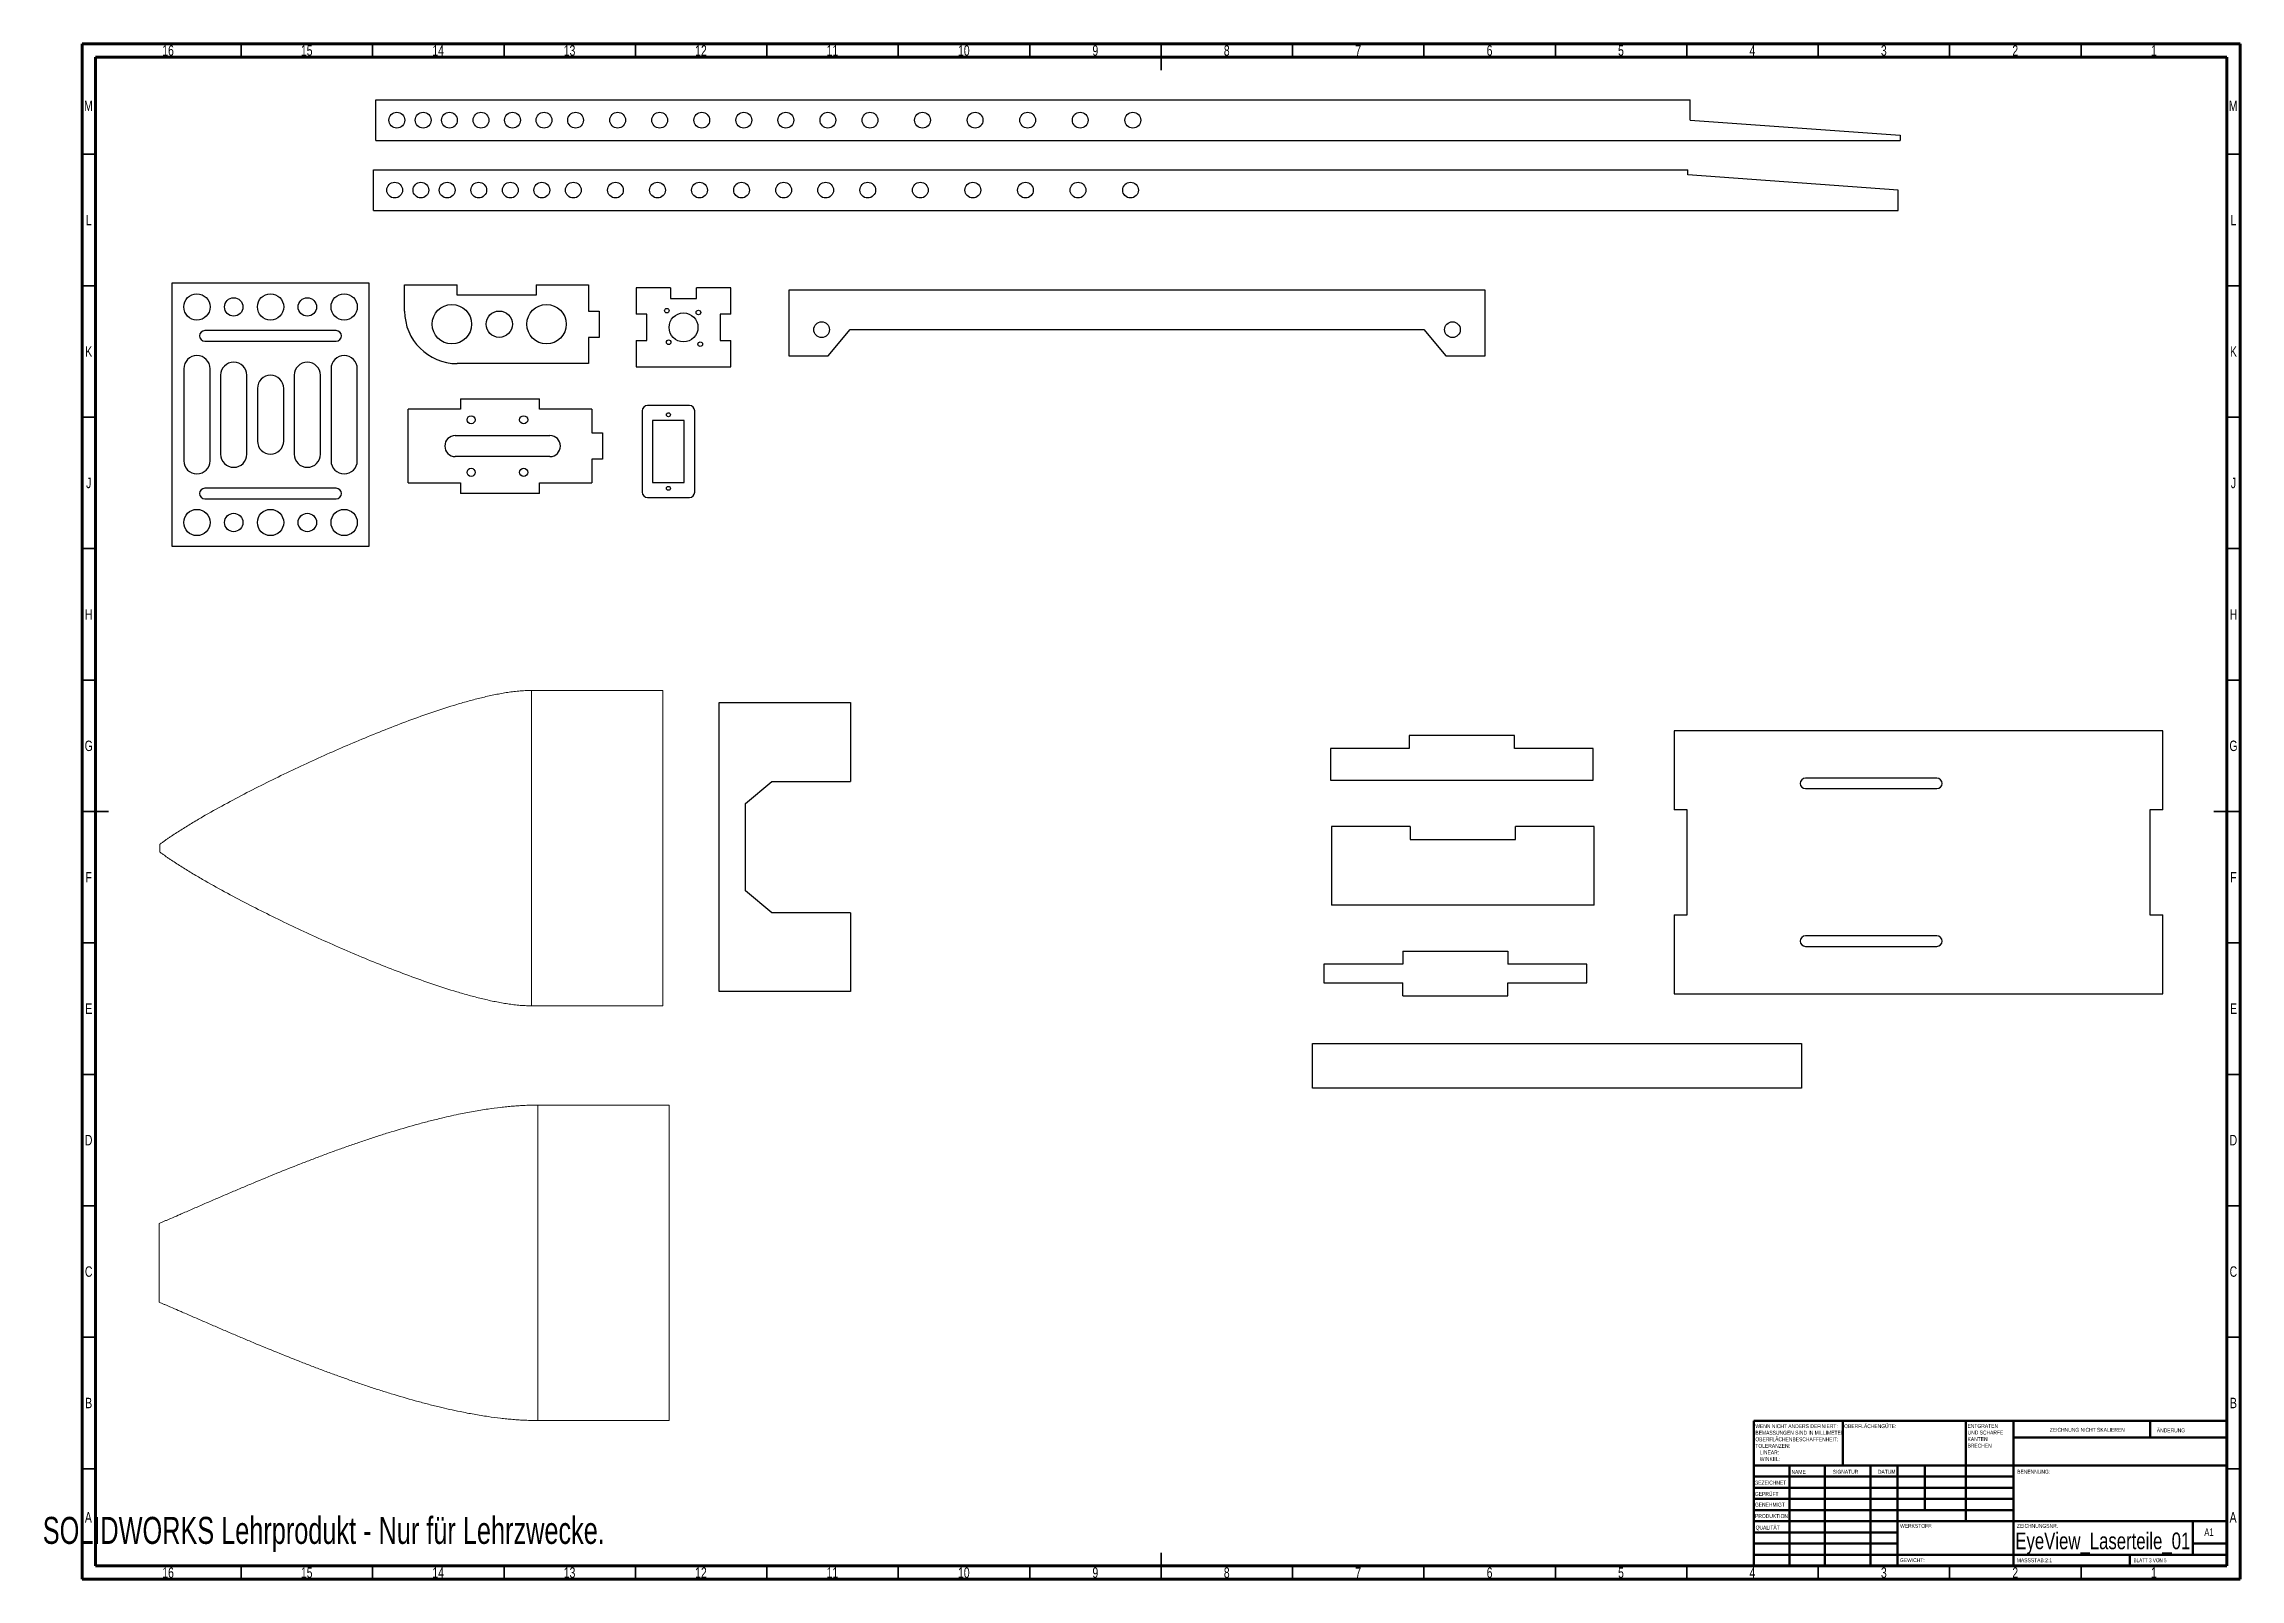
# Paper-space layout 'Blatt2' of a CAD drawing. Header units: millimetres. Extents: x 0 to 836, y 5 to 589.
import ezdxf

# ---------------------------------------------------------------- set-up
doc = ezdxf.new("R2010")
doc.units = ezdxf.units.MM
doc.styles.add('SLDTEXTSTYLE0', font='TXT', dxfattribs={"width": 0.75})
doc.styles.add('SLDTEXTSTYLE1', font='TXT', dxfattribs={"width": 0.692308})
doc.styles.add('SLDTEXTSTYLE2', font='TXT', dxfattribs={"width": 0.7})

# ---------------------------------------------------------------- blocks, each defined once
blk = doc.blocks.new('SW_NOTE_0_5')
at = {"color": 0, "linetype": 'Continuous', "lineweight": 0, "char_height": 1.5, "attachment_point": 1, "style": 'SLDTEXTSTYLE0'}
for s, insert in [('ENTGRATEN', (0, 1.93)), ('UND SCHARFE', (0, -0.57)), ('KANTEN', (0, -3.07)), ('BRECHEN', (0, -5.57))]:
    blk.add_mtext(s, dxfattribs=dict(at, insert=insert))
blk = doc.blocks.new('SW_NOTE_0_6')
at = {"color": 0, "linetype": 'Continuous', "lineweight": 0, "char_height": 1.5, "attachment_point": 1, "style": 'SLDTEXTSTYLE0'}
for s, insert in [('WENN NICHT ANDERS DEFINIERT:', (0, 1.93)), ('TOLERANZEN:', (0, -5.57)), ('OBERFLÄCHENBESCHAFFENHEIT:', (0, -3.07)), ('BEMASSUNGEN SIND IN MILLIMETER', (0, -0.57)), ('LINEAR:', (1.69, -8.07)), ('WINKEL:', (1.69, -10.57))]:
    blk.add_mtext(s, dxfattribs=dict(at, insert=insert))

psp = doc.layouts.new('Blatt2')

# ---------------------------------------------------------------- linework, layer by layer
at = {"color": 7, "linetype": 'Continuous', "lineweight": 70}
for p, q in [((15, 5), (15, 589)), ((15, 589), (836, 589)), ((836, 589), (836, 5)), ((20, 10), (20, 584)), ((20, 584), (831, 584)), ((831, 584), (831, 10)), ((831, 10), (20, 10)), ((836, 5), (15, 5))]:
    psp.add_line(p, q, dxfattribs=at)
at = {"color": 7, "linetype": 'Continuous', "lineweight": 35}
for p, q in [((75.5, 584), (75.5, 589)), ((125.5, 584), (125.5, 589)), ((175.5, 584), (175.5, 589)), ((225.5, 584), (225.5, 589)), ((275.5, 584), (275.5, 589)), ((325.5, 584), (325.5, 589)), ((375.5, 584), (375.5, 589)), ((425.5, 589), (425.5, 579)), ((425.5, 584), (425.5, 589)), ((475.5, 584), (475.5, 589)), ((525.5, 584), (525.5, 589)), ((575.5, 584), (575.5, 589)), ((625.5, 584), (625.5, 589)), ((675.5, 584), (675.5, 589)), ((725.5, 584), (725.5, 589)), ((775.5, 584), (775.5, 589)), ((20, 547), (15, 547)), ((831, 547), (836, 547)), ((20, 497), (15, 497)), ((831, 497), (836, 497)), ((20, 447), (15, 447)), ((831, 447), (836, 447)), ((20, 397), (15, 397)), ((831, 397), (836, 397)), ((20, 347), (15, 347)), ((831, 347), (836, 347)), ((15, 297), (25, 297)), ((20, 297), (15, 297)), ((836, 297), (826, 297)), ((831, 297), (836, 297)), ((20, 247), (15, 247)), ((831, 247), (836, 247)), ((20, 197), (15, 197)), ((831, 197), (836, 197)), ((20, 147), (15, 147)), ((831, 147), (836, 147)), ((20, 97), (15, 97)), ((831, 97), (836, 97)), ((20, 47), (15, 47)), ((831, 47), (836, 47)), ((75.5, 10), (75.5, 5)), ((125.5, 10), (125.5, 5)), ((175.5, 10), (175.5, 5)), ((225.5, 10), (225.5, 5)), ((275.5, 10), (275.5, 5)), ((325.5, 10), (325.5, 5)), ((375.5, 10), (375.5, 5)), ((425.5, 5), (425.5, 15)), ((425.5, 10), (425.5, 5)), ((475.5, 10), (475.5, 5)), ((525.5, 10), (525.5, 5)), ((575.5, 10), (575.5, 5)), ((625.5, 10), (625.5, 5)), ((675.5, 10), (675.5, 5)), ((725.5, 10), (725.5, 5)), ((775.5, 10), (775.5, 5))]:
    psp.add_line(p, q, dxfattribs=at)
at = {"color": 7, "linetype": 'Continuous', "lineweight": 25}
for p, q in [((126.72, 552.26), (126.72, 567.76)), ((126.72, 567.76), (626.72, 567.76)), ((626.72, 560.01), (626.72, 567.76)), ((626.72, 560.01), (706.72, 554.26)), ((126.72, 552.26), (706.72, 552.26)), ((706.72, 554.26), (706.72, 552.26)), ((125.87, 525.65), (125.87, 541.15)), ((125.87, 541.15), (625.87, 541.15)), ((625.87, 539.15), (625.87, 541.15)), ((705.87, 533.4), (625.87, 539.15)), ((705.87, 525.65), (705.87, 533.4)), ((125.87, 525.65), (705.87, 525.65)), ((124.16, 497.94), (49.16, 497.94)), ((49.16, 497.94), (49.16, 397.94)), ((124.16, 397.94), (124.16, 497.94)), ((137.67, 497.38), (157.67, 497.38)), ((137.67, 487.38), (137.67, 497.38)), ((157.67, 493.38), (157.67, 497.38)), ((187.67, 493.38), (157.67, 493.38)), ((187.67, 497.38), (187.67, 493.38)), ((187.67, 497.38), (207.67, 497.38)), ((207.67, 497.38), (207.67, 487.38)), ((238.78, 496.17), (225.78, 496.17)), ((225.78, 496.17), (225.78, 486.17)), ((238.78, 496.17), (238.78, 492.17)), ((248.78, 492.17), (248.78, 496.17)), ((261.78, 496.17), (248.78, 496.17)), ((261.78, 486.17), (261.78, 496.17)), ((283.82, 495.3), (283.82, 470.3)), ((548.82, 495.3), (283.82, 495.3)), ((548.82, 470.3), (548.82, 495.3)), ((207.67, 487.38), (211.67, 487.38)), ((211.67, 487.38), (211.67, 477.38)), ((229.78, 486.17), (225.78, 486.17)), ((229.78, 476.17), (229.78, 486.17)), ((238.78, 492.17), (248.78, 492.17)), ((261.78, 486.17), (257.78, 486.17)), ((257.78, 486.17), (257.78, 476.17)), ((111.66, 479.94), (61.66, 479.94)), ((207.67, 477.38), (207.67, 467.38)), ((211.67, 477.38), (207.67, 477.38)), ((298.82, 470.3), (307.21, 480.3)), ((307.21, 480.3), (525.43, 480.3)), ((525.43, 480.3), (533.82, 470.3)), ((61.66, 475.94), (111.66, 475.94)), ((225.78, 476.17), (229.78, 476.17)), ((225.78, 476.17), (225.78, 466.17)), ((257.78, 476.17), (261.78, 476.17)), ((261.78, 466.17), (261.78, 476.17)), ((283.82, 470.3), (298.82, 470.3)), ((533.82, 470.3), (548.82, 470.3)), ((53.66, 465.44), (53.66, 430.44)), ((63.66, 430.44), (63.66, 465.44)), ((67.66, 462.94), (67.66, 432.94)), ((77.66, 432.94), (77.66, 462.94)), ((95.66, 462.94), (95.66, 432.94)), ((105.66, 432.94), (105.66, 462.94)), ((109.66, 465.44), (109.66, 430.44)), ((119.66, 430.44), (119.66, 465.44)), ((207.67, 467.38), (157.67, 467.38)), ((225.78, 466.17), (261.78, 466.17)), ((81.66, 457.94), (81.66, 437.94)), ((91.66, 437.94), (91.66, 457.94)), ((158.96, 454.02), (158.96, 450.02)), ((158.96, 454.02), (188.96, 454.02)), ((188.96, 450.02), (188.96, 454.02)), ((246.04, 451.44), (230.04, 451.44)), ((158.96, 450.02), (138.96, 450.02)), ((138.96, 422.02), (138.96, 450.02)), ((208.96, 450.02), (188.96, 450.02)), ((208.96, 450.02), (208.96, 441.02)), ((228.04, 449.44), (228.04, 418.44)), ((232.04, 445.69), (232.04, 422.19)), ((244.04, 445.69), (232.04, 445.69)), ((244.04, 422.19), (244.04, 445.69)), ((248.04, 418.44), (248.04, 449.44)), ((156.96, 440.02), (192.96, 440.02)), ((208.96, 441.02), (212.96, 441.02)), ((212.96, 441.02), (212.96, 431.02)), ((192.96, 432.02), (156.96, 432.02)), ((208.96, 431.02), (208.96, 422.02)), ((212.96, 431.02), (208.96, 431.02)), ((111.66, 419.94), (61.66, 419.94)), ((138.96, 422.02), (158.96, 422.02)), ((158.96, 422.02), (158.96, 418.02)), ((188.96, 418.02), (158.96, 418.02)), ((188.96, 422.02), (208.96, 422.02)), ((188.96, 418.02), (188.96, 422.02)), ((232.04, 422.19), (244.04, 422.19)), ((61.66, 415.94), (111.66, 415.94)), ((230.04, 416.44), (246.04, 416.44)), ((49.16, 397.94), (124.16, 397.94)), ((257.36, 338.47), (307.36, 338.47)), ((257.36, 228.47), (257.36, 338.47)), ((307.36, 338.47), (307.36, 308.47)), ((519.89, 325.93), (519.89, 320.93)), ((559.89, 325.93), (519.89, 325.93)), ((559.89, 320.93), (559.89, 325.93)), ((806.63, 327.69), (620.63, 327.69)), ((620.63, 327.69), (620.63, 297.69)), ((806.63, 297.69), (806.63, 327.69)), ((489.89, 320.93), (489.89, 308.93)), ((519.89, 320.93), (489.89, 320.93)), ((589.89, 320.93), (559.89, 320.93)), ((589.89, 308.93), (589.89, 320.93)), ((720.63, 309.69), (670.63, 309.69)), ((267.36, 300.08), (277.36, 308.47)), ((277.36, 308.47), (307.36, 308.47)), ((489.89, 308.93), (589.89, 308.93)), ((670.63, 305.69), (720.63, 305.69)), ((267.36, 266.86), (267.36, 300.08)), ((625.63, 297.69), (620.63, 297.69)), ((625.63, 257.69), (625.63, 297.69)), ((806.63, 297.69), (801.63, 297.69)), ((801.63, 297.69), (801.63, 257.69)), ((490.27, 291.32), (490.27, 261.32)), ((520.27, 291.32), (490.27, 291.32)), ((520.27, 291.32), (520.27, 286.32)), ((520.27, 286.32), (560.27, 286.32)), ((560.27, 286.32), (560.27, 291.32)), ((590.27, 291.32), (560.27, 291.32)), ((590.27, 261.32), (590.27, 291.32)), ((277.36, 258.47), (267.36, 266.86)), ((590.27, 261.32), (490.27, 261.32)), ((307.36, 258.47), (277.36, 258.47)), ((307.36, 258.47), (307.36, 228.47)), ((620.63, 257.69), (625.63, 257.69)), ((620.63, 257.69), (620.63, 227.69)), ((801.63, 257.69), (806.63, 257.69)), ((806.63, 227.69), (806.63, 257.69)), ((517.46, 243.86), (517.46, 238.86)), ((517.46, 243.86), (557.46, 243.86)), ((557.46, 243.86), (557.46, 238.86)), ((720.63, 249.69), (670.63, 249.69)), ((670.63, 245.69), (720.63, 245.69)), ((487.46, 238.86), (487.46, 231.86)), ((517.46, 238.86), (487.46, 238.86)), ((587.46, 238.86), (557.46, 238.86)), ((587.46, 231.86), (587.46, 238.86)), ((307.36, 228.47), (257.36, 228.47)), ((487.46, 231.86), (517.46, 231.86)), ((517.46, 226.86), (517.46, 231.86)), ((517.46, 226.86), (557.46, 226.86)), ((557.46, 226.86), (557.46, 231.86)), ((557.46, 231.86), (587.46, 231.86)), ((620.63, 227.69), (806.63, 227.69)), ((483.08, 208.72), (669.08, 208.72)), ((483.08, 191.72), (483.08, 208.72)), ((669.08, 208.72), (669.08, 191.72)), ((669.08, 191.72), (483.08, 191.72))]:
    psp.add_line(p, q, dxfattribs=at)
at = {"color": 144, "linetype": 'Continuous', "lineweight": 18}
for p, q in [((185.89, 343.06), (235.89, 343.06)), ((235.89, 343.06), (235.89, 223.06)), ((44.54, 281.56), (44.54, 284.56)), ((235.89, 223.06), (185.89, 223.06)), ((188.34, 185.32), (238.34, 185.32)), ((238.34, 185.32), (238.34, 65.32)), ((44.29, 110.32), (44.29, 140.32)), ((238.34, 65.32), (188.34, 65.32))]:
    psp.add_line(p, q, dxfattribs=at)
at = {"color": 7, "linetype": 'Continuous', "lineweight": 18}
for p, q in [((185.89, 343.06), (185.89, 223.06)), ((188.34, 185.32), (188.34, 65.32))]:
    psp.add_line(p, q, dxfattribs=at)
at = {"color": 7, "linetype": 'Continuous', "lineweight": 50}
for p, q in [((651, 65.25), (831, 65.25)), ((651, 65.25), (651, 10)), ((684.8, 48.25), (684.8, 65.25)), ((731.6, 65.25), (731.6, 27)), ((749.8, 65.25), (749.8, 10)), ((831, 58.88), (749.8, 58.88)), ((801.8, 58.88), (801.8, 65.25)), ((831, 48.25), (651, 48.25)), ((749.8, 44), (651, 44)), ((664.6, 48.25), (664.6, 10)), ((677.99, 48.25), (677.99, 10)), ((695.4, 48.25), (695.4, 10)), ((705.6, 10), (705.6, 48.25)), ((716, 31.25), (716, 48.25)), ((749.8, 39.75), (651, 39.75)), ((749.8, 35.5), (651, 35.5)), ((749.8, 31.25), (651, 31.25)), ((705.6, 27), (651, 27)), ((705.6, 27), (831, 27)), ((818, 14.25), (818, 27)), ((705.6, 22.75), (651, 22.75)), ((705.6, 18.5), (651, 18.5)), ((831, 18.5), (818, 18.5)), ((651, 14.25), (831, 14.25)), ((794, 10), (794, 14.25))]:
    psp.add_line(p, q, dxfattribs=at)
at = {"color": 7, "linetype": 'Continuous', "lineweight": 25}
for centre, radius in [((134.72, 560.01), 3), ((144.72, 560.01), 3), ((154.72, 560.01), 3), ((166.72, 560.01), 3), ((178.72, 560.01), 3), ((190.72, 560.01), 3), ((202.72, 560.01), 3), ((218.72, 560.01), 3), ((234.72, 560.01), 3), ((250.72, 560.01), 3), ((266.72, 560.01), 3), ((282.72, 560.01), 3), ((298.72, 560.01), 3), ((314.72, 560.01), 3), ((334.72, 560.01), 3), ((354.72, 560.01), 3), ((374.72, 560.01), 3), ((394.72, 560.01), 3), ((414.72, 560.01), 3), ((133.87, 533.4), 3), ((143.87, 533.4), 3), ((153.87, 533.4), 3), ((165.87, 533.4), 3), ((177.87, 533.4), 3), ((189.87, 533.4), 3), ((201.87, 533.4), 3), ((217.87, 533.4), 3), ((233.87, 533.4), 3), ((249.87, 533.4), 3), ((265.87, 533.4), 3), ((281.87, 533.4), 3), ((297.87, 533.4), 3), ((313.87, 533.4), 3), ((333.87, 533.4), 3), ((353.87, 533.4), 3), ((373.87, 533.4), 3), ((393.87, 533.4), 3), ((413.87, 533.4), 3), ((58.66, 488.94), 5), ((86.66, 488.94), 5), ((114.66, 488.94), 5), ((72.66, 488.94), 3.5), ((100.66, 488.94), 3.5), ((155.67, 482.38), 7.5), ((173.67, 482.38), 5), ((191.67, 482.38), 7.5), ((237.42, 487.53), 0.875), ((243.78, 481.17), 5.5), ((249.44, 486.82), 0.875), ((238.13, 475.51), 0.875), ((296.32, 480.3), 3), ((536.32, 480.3), 3), ((250.15, 474.8), 0.875), ((162.96, 446.02), 1.55), ((182.96, 446.02), 1.55), ((238.04, 447.94), 0.75), ((162.96, 426.02), 1.55), ((182.96, 426.02), 1.55), ((238.04, 419.94), 0.75), ((58.66, 406.94), 5), ((72.66, 406.94), 3.5), ((86.66, 406.94), 5), ((100.66, 406.94), 3.5), ((114.66, 406.94), 5)]:
    psp.add_circle(centre, radius, dxfattribs=at)
for centre, radius, start, end in [((157.67, 487.38), 20, 180, 270), ((61.66, 477.94), 2, 90, 270), ((111.66, 477.94), 2, 270, 90), ((58.66, 465.44), 5, 0, 180), ((72.66, 462.94), 5, 0, 180), ((100.66, 462.94), 5, 0, 180), ((114.66, 465.44), 5, 0, 180), ((86.66, 457.94), 5, 0, 180), ((230.04, 449.44), 2, 90, 180), ((246.04, 449.44), 2, 0, 90), ((86.66, 437.94), 5, 180, 0), ((156.96, 436.02), 4, 90, 270), ((192.96, 436.02), 4, 270, 90), ((58.66, 430.44), 5, 180, 0), ((72.66, 432.94), 5, 180, 0), ((100.66, 432.94), 5, 180, 0), ((114.66, 430.44), 5, 180, 0), ((61.66, 417.94), 2, 90, 270), ((111.66, 417.94), 2, 270, 90), ((230.04, 418.44), 2, 180, 270), ((246.04, 418.44), 2, 270, 0), ((670.63, 307.69), 2, 90, 270), ((720.63, 307.69), 2, 270, 90), ((670.63, 247.69), 2, 90, 270), ((720.63, 247.69), 2, 270, 90)]:
    psp.add_arc(centre, radius, start, end, dxfattribs=at)
at = {"color": 144, "linetype": 'Continuous', "lineweight": 18}
for points, knots in [([(44.54, 284.56), (44.71, 284.68), (45.03, 284.91), (45.69, 285.38), (46.51, 285.96), (47.49, 286.65), (48.82, 287.55), (50.5, 288.66), (52.53, 289.96), (54.57, 291.23), (57.31, 292.91), (62.15, 295.77), (69.16, 299.69), (80.52, 305.7), (92.05, 311.39), (103.7, 316.81), (112.5, 320.74), (121.36, 324.52), (130.29, 328.16), (139.29, 331.61), (148.37, 334.84), (156.01, 337.31), (162.19, 339.08), (166.85, 340.3), (170.77, 341.19), (173.92, 341.81), (176.3, 342.22), (178.28, 342.5), (179.88, 342.7), (181.08, 342.83), (182.28, 342.93), (183.48, 342.99), (184.48, 343.02), (185.29, 343.05), (185.69, 343.06), (185.89, 343.06)], [0, 0, 0, 0, 0.003907, 0.007813, 0.015626, 0.023438, 0.03125, 0.046876, 0.062502, 0.078127, 0.093752, 0.125002, 0.187501, 0.250001, 0.374996, 0.437497, 0.499997, 0.562497, 0.624997, 0.687496, 0.749995, 0.812493, 0.843743, 0.874993, 0.906243, 0.921868, 0.937493, 0.953119, 0.960935, 0.968749, 0.976561, 0.984372, 0.992185, 0.996092, 1, 1, 1, 1]), ([(185.89, 223.06), (185.69, 223.07), (185.29, 223.08), (184.48, 223.1), (183.48, 223.13), (182.28, 223.2), (181.08, 223.29), (179.88, 223.42), (178.28, 223.62), (176.3, 223.91), (173.92, 224.31), (170.77, 224.93), (166.85, 225.82), (162.19, 227.04), (156.01, 228.82), (148.37, 231.28), (139.29, 234.51), (130.29, 237.97), (121.36, 241.6), (112.5, 245.39), (103.7, 249.31), (92.05, 254.73), (80.52, 260.42), (69.16, 266.43), (62.15, 270.36), (57.31, 273.22), (54.57, 274.89), (52.53, 276.16), (50.5, 277.47), (48.82, 278.57), (47.49, 279.47), (46.51, 280.16), (45.69, 280.74), (45.03, 281.21), (44.71, 281.44), (44.54, 281.56)], [0, 0, 0, 0, 0.003908, 0.007815, 0.015628, 0.023439, 0.031251, 0.039065, 0.046881, 0.062507, 0.078132, 0.093757, 0.125007, 0.156257, 0.187507, 0.250005, 0.312504, 0.375003, 0.437503, 0.500003, 0.562503, 0.625004, 0.749999, 0.812499, 0.874998, 0.906248, 0.921873, 0.937498, 0.953124, 0.96875, 0.976562, 0.984374, 0.992187, 0.996093, 1, 1, 1, 1]), ([(44.29, 140.32), (44.66, 140.47), (45.39, 140.78), (46.48, 141.24), (47.57, 141.7), (49.27, 142.43), (51.08, 143.21), (53.26, 144.16), (55.19, 145), (58.09, 146.26), (61.72, 147.83), (66.08, 149.72), (70.43, 151.59), (74.8, 153.45), (80.63, 155.91), (87.94, 158.94), (95.28, 161.88), (101.17, 164.17), (105.61, 165.86), (110.06, 167.51), (114.52, 169.12), (119, 170.7), (123.49, 172.22), (128, 173.7), (134.03, 175.59), (140.11, 177.37), (146.22, 179.01), (151.74, 180.4), (157.6, 181.72), (163.81, 182.93), (169.12, 183.8), (173.36, 184.36), (176.5, 184.7), (178.86, 184.92), (181.23, 185.09), (183.2, 185.2), (184.78, 185.26), (185.97, 185.29), (186.96, 185.3), (187.75, 185.31), (188.15, 185.31), (188.34, 185.32)], [0, 0, 0, 0, 0.007813, 0.015625, 0.023438, 0.03125, 0.052084, 0.0625, 0.078125, 0.09375, 0.125001, 0.156251, 0.187501, 0.218751, 0.250001, 0.312501, 0.375001, 0.406251, 0.437501, 0.468752, 0.500002, 0.531252, 0.562502, 0.593752, 0.625002, 0.687501, 0.718751, 0.750001, 0.799999, 0.837499, 0.874998, 0.906248, 0.921873, 0.937498, 0.953124, 0.96875, 0.976562, 0.984374, 0.992187, 0.996093, 1, 1, 1, 1]), ([(188.34, 65.32), (188.15, 65.32), (187.75, 65.32), (186.96, 65.33), (185.97, 65.35), (184.79, 65.37), (183.2, 65.43), (181.23, 65.54), (178.86, 65.72), (176.5, 65.93), (173.36, 66.27), (169.21, 66.82), (164.08, 67.66), (157.87, 68.85), (151.91, 70.19), (146.22, 71.62), (140.11, 73.26), (134.03, 75.04), (128, 76.93), (123.49, 78.41), (119, 79.94), (114.52, 81.51), (110.06, 83.12), (105.61, 84.77), (101.17, 86.46), (95.28, 88.75), (87.94, 91.69), (80.63, 94.72), (74.8, 97.18), (70.43, 99.04), (66.08, 100.91), (61.72, 102.8), (58.09, 104.38), (55.19, 105.64), (53.26, 106.47), (51.08, 107.42), (49.27, 108.2), (47.57, 108.93), (46.48, 109.39), (45.39, 109.85), (44.66, 110.16), (44.29, 110.32)], [0, 0, 0, 0, 0.0039066, 0.0078132, 0.0156259, 0.023438, 0.0312504, 0.0468764, 0.062502, 0.078127, 0.0937524, 0.1250021, 0.1607158, 0.1964297, 0.2499993, 0.2812493, 0.3124993, 0.3749979, 0.4062479, 0.437498, 0.4687481, 0.4999982, 0.5312483, 0.5624985, 0.5937486, 0.6249987, 0.6874987, 0.7499988, 0.7812489, 0.8124991, 0.8437492, 0.8749994, 0.9062495, 0.9218746, 0.9374997, 0.9479164, 0.9687498, 0.9765624, 0.9843749, 0.9921874, 1, 1, 1, 1])]:
    psp.add_open_spline(points, degree=3, knots=knots, dxfattribs=at)

# ---------------------------------------------------------------- block references
at = {"color": 7, "linetype": 'Continuous', "lineweight": 0}
for name, p in [('SW_NOTE_0_6', (651.59, 61.99)), ('SW_NOTE_0_5', (732.31, 62.07))]:
    psp.add_blockref(name, p, dxfattribs=at)

# ---------------------------------------------------------------- texts
for s, insert, char_height, attachment_point, style in [('16', (47.67, 588.47), 3.969, 2, 'SLDTEXTSTYLE0'), ('15', (100.42, 588.47), 3.969, 2, 'SLDTEXTSTYLE0'), ('14', (150.42, 588.47), 3.969, 2, 'SLDTEXTSTYLE0'), ('13', (200.42, 588.47), 3.969, 2, 'SLDTEXTSTYLE0'), ('12', (250.42, 588.47), 3.969, 2, 'SLDTEXTSTYLE0'), ('11', (300.42, 588.47), 3.969, 2, 'SLDTEXTSTYLE0'), ('10', (350.42, 588.47), 3.969, 2, 'SLDTEXTSTYLE0'), ('9', (400.46, 588.47), 3.97, 2, 'SLDTEXTSTYLE0'), ('8', (450.46, 588.47), 3.97, 2, 'SLDTEXTSTYLE0'), ('7', (500.46, 588.47), 3.97, 2, 'SLDTEXTSTYLE0'), ('6', (550.46, 588.47), 3.97, 2, 'SLDTEXTSTYLE0'), ('5', (600.46, 588.47), 3.97, 2, 'SLDTEXTSTYLE0'), ('4', (650.46, 588.47), 3.97, 2, 'SLDTEXTSTYLE0'), ('3', (700.46, 588.47), 3.97, 2, 'SLDTEXTSTYLE0'), ('2', (750.46, 588.47), 3.97, 2, 'SLDTEXTSTYLE0'), ('1', (803.21, 588.47), 3.97, 2, 'SLDTEXTSTYLE0'), ('M', (17.36, 567.47), 3.97, 2, 'SLDTEXTSTYLE0'), ('M', (833.36, 567.47), 3.97, 2, 'SLDTEXTSTYLE0'), ('L', (17.45, 523.97), 3.97, 2, 'SLDTEXTSTYLE0'), ('L', (833.45, 523.97), 3.97, 2, 'SLDTEXTSTYLE0'), ('K', (17.49, 473.97), 3.97, 2, 'SLDTEXTSTYLE0'), ('K', (833.49, 473.97), 3.97, 2, 'SLDTEXTSTYLE0'), ('J', (17.47, 423.97), 3.97, 2, 'SLDTEXTSTYLE0'), ('J', (833.47, 423.97), 3.97, 2, 'SLDTEXTSTYLE0'), ('H', (17.49, 373.97), 3.97, 2, 'SLDTEXTSTYLE0'), ('H', (833.49, 373.97), 3.97, 2, 'SLDTEXTSTYLE0'), ('G', (17.49, 323.97), 3.97, 2, 'SLDTEXTSTYLE0'), ('G', (833.49, 323.97), 3.97, 2, 'SLDTEXTSTYLE0'), ('F', (17.46, 273.97), 3.97, 2, 'SLDTEXTSTYLE0'), ('F', (833.46, 273.97), 3.97, 2, 'SLDTEXTSTYLE0'), ('E', (17.51, 223.97), 3.97, 2, 'SLDTEXTSTYLE0'), ('E', (833.51, 223.97), 3.97, 2, 'SLDTEXTSTYLE0'), ('D', (17.45, 173.97), 3.97, 2, 'SLDTEXTSTYLE0'), ('D', (833.45, 173.97), 3.97, 2, 'SLDTEXTSTYLE0'), ('C', (17.46, 123.97), 3.97, 2, 'SLDTEXTSTYLE0'), ('C', (833.46, 123.97), 3.97, 2, 'SLDTEXTSTYLE0'), ('B', (17.47, 73.97), 3.97, 2, 'SLDTEXTSTYLE0'), ('B', (833.47, 73.97), 3.97, 2, 'SLDTEXTSTYLE0'), ('OBERFLÄCHENGÜTE:', (685.37, 63.92), 1.5, 1, 'SLDTEXTSTYLE0'), ('ZEICHNUNG NICHT SKALIEREN', (763.61, 62.53), 1.5, 1, 'SLDTEXTSTYLE0'), ('ÄNDERUNG', (804.33, 62.33), 1.5, 1, 'SLDTEXTSTYLE0'), ('GEZEICHNET', (651.21, 42.43), 1.5, 1, 'SLDTEXTSTYLE0'), ('NAME', (665.32, 46.5), 1.5, 1, 'SLDTEXTSTYLE0'), ('SIGNATUR', (681.03, 46.56), 1.5, 1, 'SLDTEXTSTYLE0'), ('DATUM', (698.21, 46.58), 1.5, 1, 'SLDTEXTSTYLE0'), ('BENENNUNG:', (751.2, 46.58), 1.5, 1, 'SLDTEXTSTYLE0'), ('GENEHMIGT', (651.4, 34.06), 1.5, 1, 'SLDTEXTSTYLE0'), ('GEPRÜFT', (651.41, 38.15), 1.5, 1, 'SLDTEXTSTYLE0'), ('A', (17.34, 30.47), 3.97, 2, 'SLDTEXTSTYLE0'), ('PRODUKTION', (651.46, 29.73), 1.5, 1, 'SLDTEXTSTYLE0'), ('QUALITÄT', (651.67, 25.35), 1.5, 1, 'SLDTEXTSTYLE0'), ('WERKSTOFF:', (706.65, 25.99), 1.5, 1, 'SLDTEXTSTYLE0'), ('ZEICHNUNGSNR.', (751.07, 25.99), 1.5, 1, 'SLDTEXTSTYLE0'), ('A', (833.34, 30.47), 3.97, 2, 'SLDTEXTSTYLE0'), ('EyeView_Laserteile_01', (783.78, 22.71), 6.35, 2, 'SLDTEXTSTYLE0'), ('A1', (822.39, 24.3), 2.91, 1, 'SLDTEXTSTYLE0'), ('16', (47.67, 9.42), 3.969, 2, 'SLDTEXTSTYLE0'), ('15', (100.42, 9.42), 3.969, 2, 'SLDTEXTSTYLE0'), ('14', (150.42, 9.42), 3.969, 2, 'SLDTEXTSTYLE0'), ('13', (200.42, 9.42), 3.969, 2, 'SLDTEXTSTYLE0'), ('12', (250.42, 9.42), 3.969, 2, 'SLDTEXTSTYLE0'), ('11', (300.42, 9.42), 3.969, 2, 'SLDTEXTSTYLE0'), ('10', (350.42, 9.42), 3.969, 2, 'SLDTEXTSTYLE0'), ('9', (400.46, 9.42), 3.97, 2, 'SLDTEXTSTYLE0'), ('8', (450.46, 9.42), 3.97, 2, 'SLDTEXTSTYLE0'), ('7', (500.46, 9.42), 3.97, 2, 'SLDTEXTSTYLE0'), ('6', (550.46, 9.42), 3.97, 2, 'SLDTEXTSTYLE0'), ('5', (600.46, 9.42), 3.97, 2, 'SLDTEXTSTYLE0'), ('4', (650.46, 9.42), 3.97, 2, 'SLDTEXTSTYLE0'), ('3', (700.46, 9.42), 3.97, 2, 'SLDTEXTSTYLE0'), ('GEWICHT:', (706.62, 12.95), 1.499, 1, 'SLDTEXTSTYLE0'), ('2', (750.46, 9.42), 3.97, 2, 'SLDTEXTSTYLE0'), ('MASSSTAB:2:1', (751.07, 12.9), 1.5, 1, 'SLDTEXTSTYLE0'), ('BLATT 3 VON 5', (795.48, 12.9), 1.5, 1, 'SLDTEXTSTYLE1'), ('1', (803.21, 9.42), 3.97, 2, 'SLDTEXTSTYLE0')]:
    psp.add_mtext(s, dxfattribs=dict(at, insert=insert, char_height=char_height, attachment_point=attachment_point, style=style))
at = {"color": 7, "linetype": 'Continuous', "insert": (0, 28.66), "char_height": 10.2762, "attachment_point": 1, "style": 'SLDTEXTSTYLE2'}
psp.add_mtext('SOLIDWORKS Lehrprodukt - Nur für Lehrzwecke.', dxfattribs=at)

doc.saveas('drawing.dxf')
